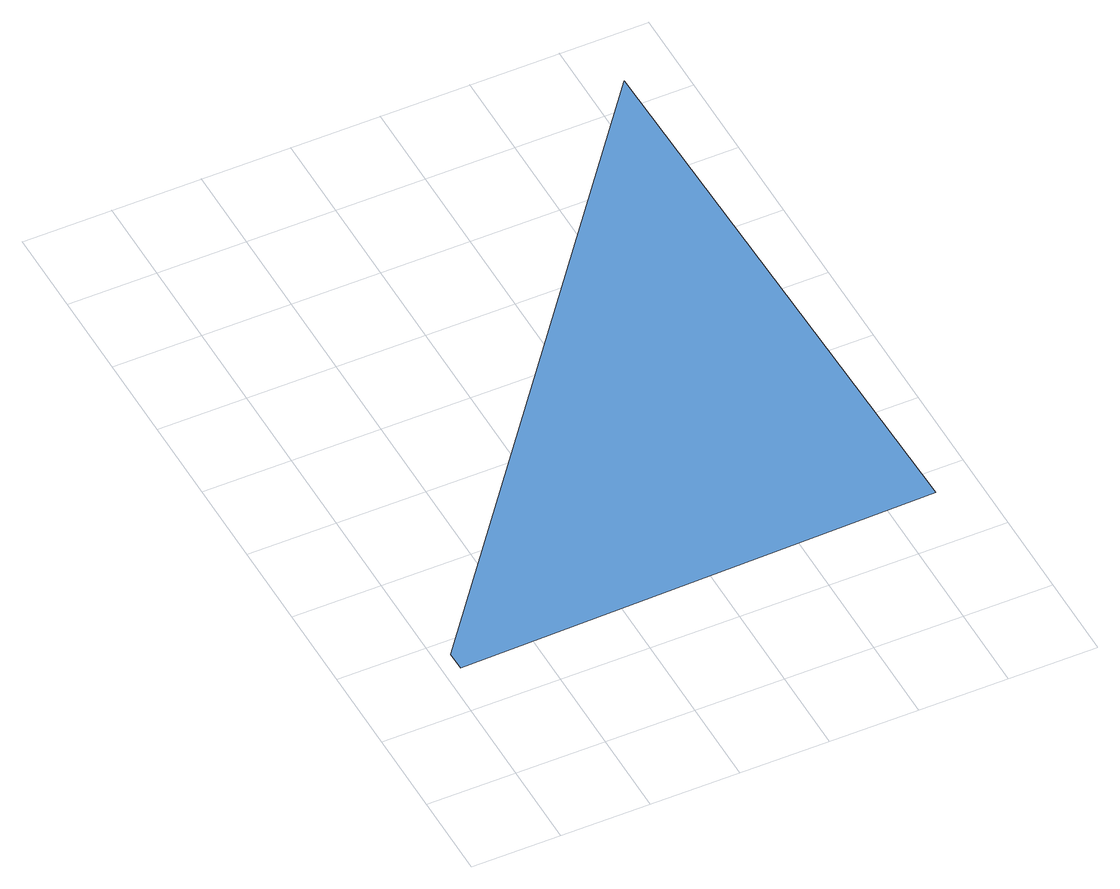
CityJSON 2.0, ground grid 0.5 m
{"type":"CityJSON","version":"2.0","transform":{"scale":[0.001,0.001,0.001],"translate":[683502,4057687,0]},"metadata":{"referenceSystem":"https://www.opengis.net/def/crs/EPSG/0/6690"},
"CityObjects":{
"waterbody1":{"type":"WaterBody","attributes":{"RiverFloodingRiskAttribute.description":"3","RiverFloodingRiskAttribute.rank":"1","RiverFloodingRiskAttribute.adminType":"2","RiverFloodingRiskAttribute.scale":"2","class":"1140","function":"1"},"geometry":[{"type":"MultiSurface","lod":"1","boundaries":[[[0,1,2,3]]],"semantics":{"surfaces":[{"type":"WaterSurface"}],"values":[0]}}]}
},
"vertices":[
[92,795,0],[2774,852,0],[2703,4181,0],[90,906,0]
]}
